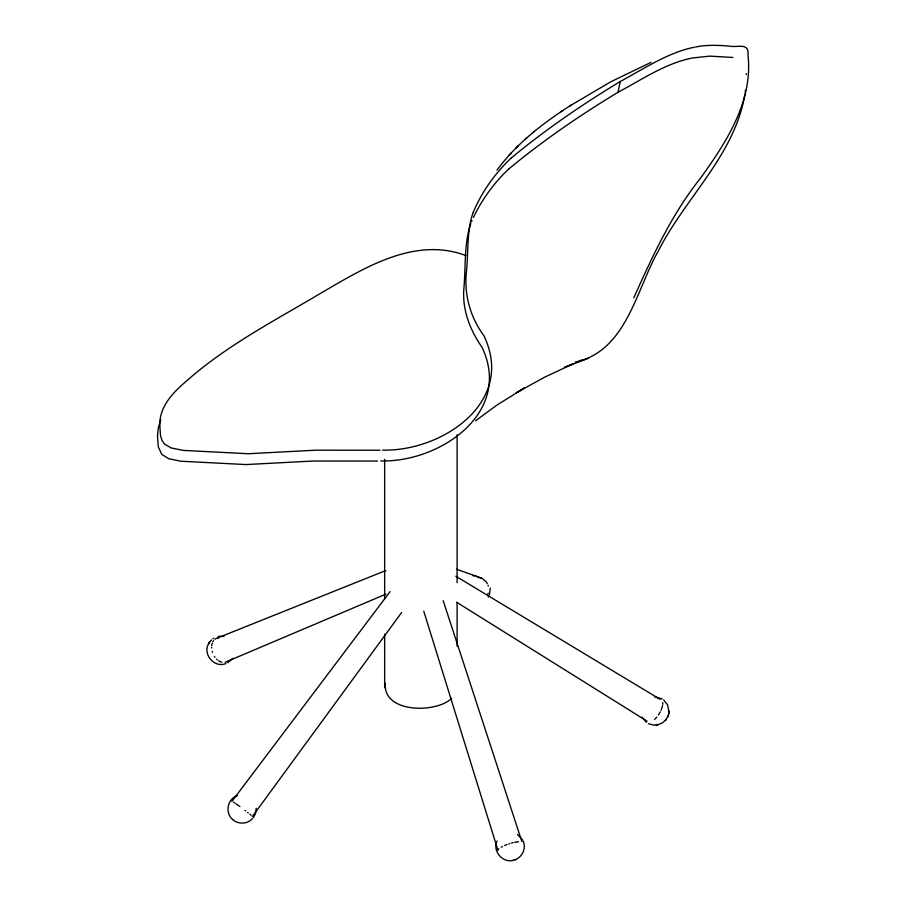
<?xml version="1.0" encoding="UTF-8"?>
<svg xmlns="http://www.w3.org/2000/svg" width="906" height="906" viewBox="0 0 906 906"><rect width="100%" height="100%" fill="white"/><g stroke="black" fill="none" stroke-linecap="round" stroke-linejoin="round"><path stroke-width="1.36" d="M157.497 435.797L158.391 427.473L160.804 419.682M159.784 424.88C159.479 406.137 173.556 391.992 186.874 380.69C226.115 346.001 272.819 321.619 317.61 295.073C361.335 269.705 413.272 235.719 466.012 255.583M157.497 435.899L158.278 446.896L161.857 454.484L168.867 458.764L180.906 461.222L245.968 464.563L313.363 461.018L377.519 461.063M159.773 425.186L160.566 436.069L162.083 440.531L164.36 443.906L171.155 447.949L183.193 450.395L248.255 453.736L315.65 450.191L379.988 450.237M451.664 698.379C435.899 713.634 382.468 713.124 385.356 683.226M668.685 713.69L668.9 711.991M668.922 711.55L667.518 704.789L663.713 700.01M668.877 712.524L668.956 710.95M662.762 704.336L662.75 702.569M745.23 92.186L745.479 90.215M211.721 645.468L212.231 643.181M744.947 94.156C734.743 155.175 685.038 197.938 658.118 251.358C635.989 290.373 626.34 351.211 575.219 362.128M667.733 716.691L668.628 713.962M668.515 714.472L668.798 713.09M508.81 168.935C543.079 140.532 579.931 115.311 617.994 92.299L620.282 81.483C643.86 68.833 668.232 52.423 694.234 47.259M662.569 705.683L661.708 708.673M489.421 594.755L490.282 588.073M487.881 594.11L488.175 593.249M497.077 840.995C492.185 851.085 502.728 863.373 513.385 860.304M473.238 212.344C481.743 191.936 494.925 173.51 510.893 158.29M473.102 212.672C466.511 230.77 468.572 253.091 466.318 272.57C464.155 295.005 470.339 317.191 483.713 335.39C516.182 401.868 442.377 451.562 382.525 450.123M470.814 223.488C463.917 243.306 465.809 266.828 463.929 287.983C461.981 309.388 469.829 329.716 481.901 347.089C513.328 412.604 439.682 462.57 380.78 460.916M471.55 221.721L471.981 220.702M661.063 710.259L661.403 709.466M665.706 719.998L667.801 716.555M667.597 717.031L667.982 716.125M209.037 642.966C201.823 653.532 214.167 668.549 225.945 663.532M473.442 217.451C482.071 199.354 494.11 182.774 508.708 169.014M633.815 297.78C652.648 255.832 671.89 213.873 700.893 177.667C726.363 141.993 753.056 101.438 748.016 55.345C749.092 43.545 740.474 46.682 732.558 46.489C720.632 45.141 706.136 44.575 695.412 47.078M659.851 712.648L660.281 711.856M488.209 597.19L488.878 596.001M212.797 641.822L213.533 640.633M209.071 642.898L211.415 639.964M208.584 643.702L209.546 642.116M659.398 713.43L658.424 714.959M253.476 817.416L255.435 813.758L256.251 808.299M252.321 816.589L401.641 612.501M231.891 801.38L390.112 591.595M496.975 170.124C514.631 146.126 538.005 127.033 562.66 110.611M232.774 658.322L227.746 662.739M657.394 724.891L662.49 722.875L665.616 720.089M665.31 720.474L665.944 719.704M656.816 717.099L655.695 718.367M498.3 849.352L498.844 848.775M509.07 155.288L511.29 153.001M515.82 148.29L518.119 145.911M252.593 818.492C247.655 824.245 238.131 824.619 232.638 819.511M654.562 719.489L655.129 718.956M525.389 139.082L526.714 137.961M533.068 132.491L534.427 131.336M511.097 158.108C545.367 129.717 582.218 104.496 620.282 81.483M475.593 420.758L496.794 405.186L524.359 387.995L516.024 392.966L544.551 377.224L573.532 363.657L564.404 367.428L588.673 358.142M212.91 638.73L213.725 638.164M214.915 639.228L216.002 638.571M570.044 105.798L610.882 81.744L651.108 62.321M561.074 111.642L571.629 104.756M617.994 92.299C641.912 79.603 665.185 63.431 692.127 58.052M501.165 847.167L502.422 846.487M512.875 860.417C521.369 858.979 526.839 848.865 523.136 840.983M385.843 594.177L225.118 662.286M515.163 859.76L515.876 859.466M504.608 845.479L507.043 844.517M217.904 637.801L385.843 570.531M237.406 795.638C227.463 798.639 224.711 812.999 232.672 819.545M508.753 843.916L509.614 843.645M216.591 638.334L217.202 638.152M511.358 843.135L513.068 842.693M583.804 359.818L579.376 360.69M693.045 57.916L709.874 56.127L732.863 57.452M218.255 636.374L224.009 636.352M514.71 842.342L515.503 842.184M473.023 575.865L475.718 575.503M648.481 723.645L653.169 725.06L657.926 724.8M656.193 725.083L656.771 724.993M516.273 842.059L517.009 841.957M217.825 638.028L218.471 637.971M517.7 841.878L518.368 841.821M654.619 696.839L662.229 698.934M477.292 576.986L482.377 578.504L486.352 582.048M221.834 662.263L220.475 661.822M456.511 569.262L481.584 578.096M219.796 661.516L218.471 660.723M455.843 576.25L660.134 699.33M456.692 602.297L647.054 721.165M233.499 802.184L234.881 803.067M235.979 803.803L236.579 804.222M517.541 834.483L522.535 839.771M237.213 804.653L239.943 806.6M244.994 810.349L245.696 810.881M247.644 812.41L248.244 812.886M646.329 722.32L642.082 717.19M249.852 814.188L251.098 815.253M216.591 659.149L217.202 659.715M214.416 656.42L214.915 657.156M486.85 582.796L487.292 583.577M443.181 600.678L521.833 841.425M488.006 585.219L488.277 586.08M423.748 611.131L497.949 850.315M212.231 651.459L212.491 652.331M211.63 647.122L211.653 647.983M746.238 73.612L746.261 74.586M457.111 434.721L457.111 582.717M457.111 602.456L457.111 646.148M384.654 459.342L384.654 598.877M384.654 634.121L384.654 687.677"/></g></svg>
